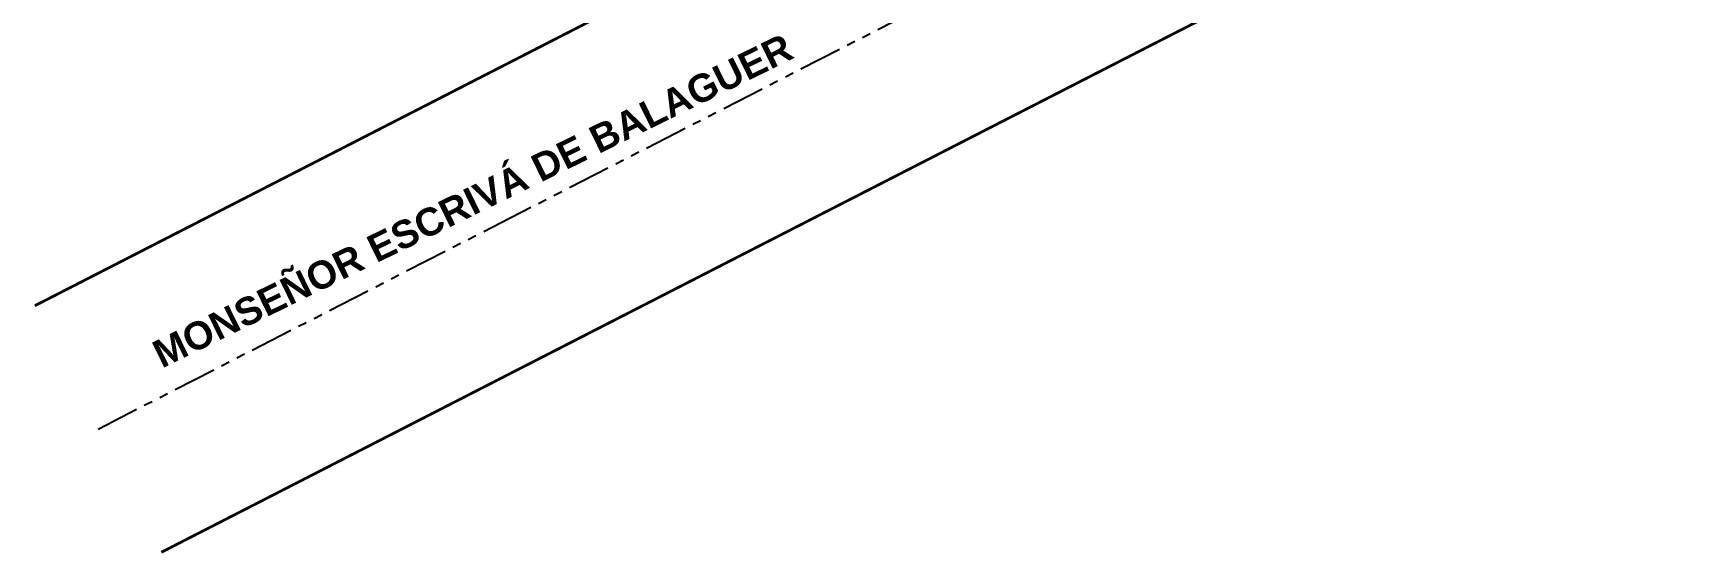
# Model space of a CAD drawing. Header units: metres. Extents: x 12 to 777, y -493 to 333.
# Drawn here: x 133.1 to 253.4, y 2.9 to 40.5 of the extents above; entities that cross this region are included whole.
import ezdxf

# ---------------------------------------------------------------- set-up
doc = ezdxf.new("R2010")
doc.units = ezdxf.units.M
doc.header["$LTSCALE"] = 5
doc.header["$MEASUREMENT"] = 0
doc.linetypes.add('CENTER', pattern=[2, 1.25, -0.25, 0.25, -0.25])
doc.linetypes.add('PHANTOM2', pattern=[1.25, 0.625, -0.125, 0.125, -0.125, 0.125, -0.125])
doc.layers.add('A-ANNO-TEXT', color=3, linetype='Continuous', lineweight=18)
doc.layers.add('U-LIMT', color=6, linetype='PHANTOM2')
doc.layers.add('U-STRT', color=4, linetype='Continuous')
doc.styles.add('E-ARIAL', font='arial.ttf')

msp = doc.modelspace()

# ---------------------------------------------------------------- linework, layer by layer
at = {"layer": 'U-LIMT'}
msp.add_lwpolyline([(137.751, 11.943), (166.177, 26.524), (195.057, 41.338), (202.764, 45.292), (282.609, 86.226), (308.314, 99.539), (343.274, 123.68), (382.097, 150.13), (392.908, 157.509)], dxfattribs=at)
at = {"layer": 'U-STRT', "linetype": 'CENTER', "ltscale": 1.5, "const_width": 0.2}
for points in [[(133.187, 20.841), (161.613, 35.422), (190.493, 50.236), (198.2, 54.189), (278.028, 95.115), (303.153, 108.127), (337.618, 131.927), (337.618, 131.927), (376.467, 158.394), (387.271, 165.768)], [(142.315, 3.046), (170.741, 17.627), (199.621, 32.441), (207.329, 36.394), (287.189, 77.336), (313.475, 90.95), (348.931, 115.434), (387.727, 141.866), (398.546, 149.249)]]:
    msp.add_lwpolyline(points, dxfattribs=at)

# ---------------------------------------------------------------- texts
at = {"layer": 'A-ANNO-TEXT', "insert": (141.475, 18.101), "char_height": 2, "attachment_point": 1, "rotation": 26.18054, "style": 'E-ARIAL'}
msp.add_mtext('{\\fArial|b1|i0|c0|p34;MONSEÑOR ESCRIVÁ DE BALAGUER}', dxfattribs=at)

doc.saveas('drawing.dxf')
